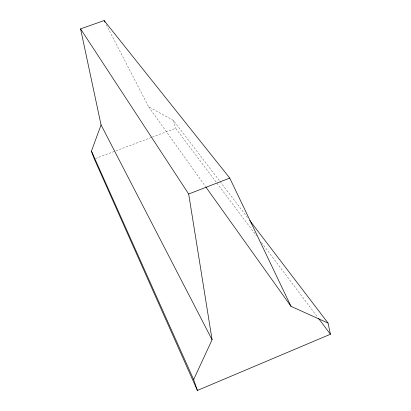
<?xml version="1.0" encoding="UTF-8"?>
<svg xmlns="http://www.w3.org/2000/svg" width="411" height="411" viewBox="0 0 411 411"><rect width="100%" height="100%" fill="white"/><g stroke="black" fill="none" stroke-linecap="round" stroke-linejoin="round"><path stroke-width="0.31" stroke-dasharray="2.06 1.54" d="M95.491 158.507L115.244 151.073M115.845 150.847L151.762 137.32M152.363 137.094L175.708 128.304L216.505 182.607M106.182 24.521L148.618 106.783L173.375 120.397L219.736 181.143M220.126 181.657L248.177 218.411M216.885 183.116L256.526 235.883M261.53 242.541L317.718 317.333M148.618 106.783L205.649 186.717M173.375 120.397L175.708 128.304"/><path stroke-width="0.62" d="M91.442 151.125L101.055 124.898L80.577 28.888L104.132 20.55L229.754 178.071L291.019 306.359L328.045 323.061L330.423 334.241L197.403 390.45L94.294 158.959L91.442 151.125L193.638 379.574L197.403 390.45M193.638 379.574L212.086 339.763L188.68 194.028L80.577 28.888M188.68 194.028L229.754 178.071M249.734 220.45L328.045 323.061M318.489 318.355L330.423 334.241M206.024 187.241L291.019 306.359M101.055 124.898L212.086 339.763M104.132 20.55L105.011 22.251"/></g></svg>
